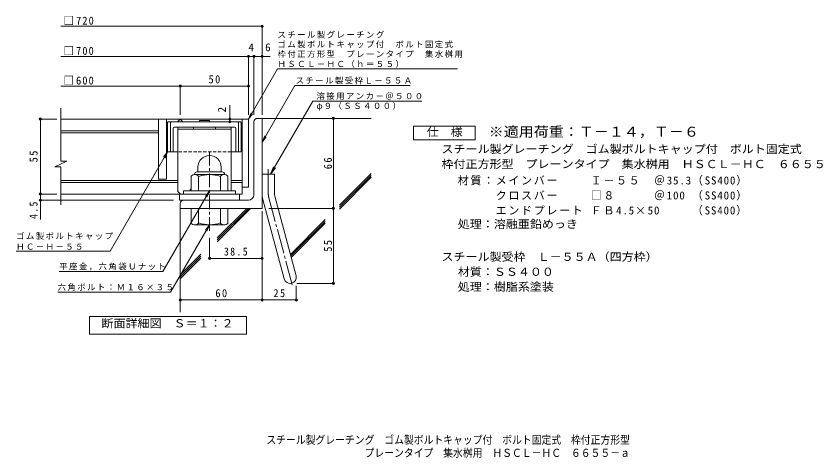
# Model space of a CAD drawing. Units: millimetres on the paper, enlarged 10 times, with parts at other scales. Extents: x -1538 to 1805, y -1939 to 1629.
# Drawn here: x -1151 to 1805, y -1939 to -320 of the extents above; entities that cross this region are included whole.
import ezdxf
from ezdxf.enums import TextEntityAlignment as Align

# ---------------------------------------------------------------- set-up
doc = ezdxf.new("R2010")
doc.units = ezdxf.units.MM
doc.header["$LTSCALE"] = 10
doc.header["$PDMODE"] = 32
doc.header["$PDSIZE"] = 8
for name, pattern in [('CHAIN1', [8, 5, -1, 1, -1]), ('CHAIN2', [12, 9, -1, 1, -1]), ('DASHED1', [1.8, 1.2, -0.6])]:
    doc.linetypes.add(name, pattern=pattern)
for name, color, linetype, lineweight in [('D-1', 2, 'Continuous', 9), ('D-2', 3, 'Continuous', 9), ('D-4', 7, 'Continuous', 9), ('D-5', 7, 'Continuous', 9), ('D-6', 6, 'Continuous', 9), ('D-7', 6, 'Continuous', 9), ('D-8', 4, 'Continuous', 9)]:
    doc.layers.add(name, color=color, linetype=linetype, lineweight=lineweight)
doc.layers.add('F-F_F-Fﾚｲﾔ', color=2, linetype='Continuous')
doc.styles.add('ＭＳ ゴシック', font='')
doc.styles.get('ＭＳ ゴシック').set_extended_font_data('MS Gothic')

msp = doc.modelspace()

# ---------------------------------------------------------------- linework, layer by layer
at = {"layer": 'D-1'}
for p, q in [((-279.55, -974.82), (-279.55, -707.32)), ((-267.05, -694.82), (-249.55, -694.82)), ((-249.55, -1024.82), (-249.55, -694.82)), ((-484.55, -873.32), (-484.55, -890.82)), ((-399.55, -873.27), (-399.55, -890.82)), ((-509.55, -960.82), (-509.55, -906.02)), ((-497.05, -899.82), (-497.05, -900.82)), ((-388.3, -900.82), (-495.8, -900.82)), ((-488.05, -890.82), (-396.05, -890.82)), ((-482.05, -960.82), (-482.05, -906.02)), ((-402.05, -960.82), (-402.05, -906.02)), ((-387.05, -899.82), (-387.05, -900.82)), ((-374.55, -960.82), (-374.55, -906.02)), ((-249.55, -899.82), (-204.55, -899.82)), ((-204.55, -968.9), (-204.55, -899.82)), ((-347.05, -960.82), (-537.05, -960.82)), ((-537.05, -972.32), (-537.05, -960.82)), ((-347.05, -972.32), (-347.05, -960.82)), ((-299.55, -994.82), (-537.05, -994.82)), ((-246.49, -992.19), (-168.53, -1283.15)), ((-203.02, -980.55), (-125.06, -1271.5)), ((-549.55, -1007.32), (-549.55, -1024.82)), ((-249.55, -1024.82), (-549.55, -1024.82)), ((-509.55, -1024.82), (-509.55, -1079.63)), ((-482.05, -1024.82), (-482.05, -1079.63)), ((-402.05, -1024.82), (-402.05, -1079.63)), ((-374.55, -1024.82), (-374.55, -1079.63)), ((-497.05, -1085.82), (-497.05, -1084.82)), ((-388.3, -1084.82), (-495.8, -1084.82)), ((-387.05, -1085.82), (-387.05, -1084.82))]:
    msp.add_line(p, q, dxfattribs=at)
at = {"layer": 'D-1', "linetype": 'CHAIN1'}
msp.add_line((-442.05, -1107.35), (-442.05, -814.32), dxfattribs=at)
at = {"layer": 'D-1', "linetype": 'CHAIN2'}
for p, q in [((-227.05, -968.9), (-227.05, -880.8)), ((-224.75, -986.37), (-137.45, -1312.2))]:
    msp.add_line(p, q, dxfattribs=at)
at = {"layer": 'D-1'}
for centre, radius, start, end in [((-267.05, -707.32), 12.5, 90, 180), ((-442.05, -873.32), 42.5, 90, 180), ((-442, -873.27), 42.45, 0, 90), ((-495.8, -921.62), 20.8, 48.6201, 131.38164), ((-488.05, -899.82), 9, 90, 180), ((-442.05, -1020.83), 120, 70.52881, 109.47119), ((-388.3, -921.62), 20.8, 48.61835, 131.37988), ((-396.05, -899.82), 9, 0, 90), ((-299.55, -974.82), 20, 270, 0), ((-159.55, -968.9), 90, 180, 195), ((-159.55, -968.9), 45, 180, 195.00002), ((-537.05, -1007.32), 12.5, 90, 180), ((-495.8, -1064.03), 20.8, 228.61835, 311.37988), ((-442.05, -964.82), 120, 250.52881, 289.47119), ((-388.3, -1064.03), 20.8, 228.6201, 311.38164), ((-146.79, -1277.32), 22.5, 195.00014, 14.99991)]:
    msp.add_arc(centre, radius, start, end, dxfattribs=at)
at = {"layer": 'D-1', "linetype": 'CHAIN2'}
msp.add_arc((-159.55, -968.9), 67.5, 180, 194.99995, dxfattribs=at)
at = {"layer": 'D-2'}
for p, q in [((-987.22, -851.17), (-987.22, -657.32)), ((-299.55, -697.32), (-987.95, -697.32)), ((-629.55, -697.32), (-629.55, -917.32)), ((-322.05, -697.32), (-322.05, -972.32)), ((-629.55, -739.82), (-987.22, -739.82)), ((-629.55, -747.32), (-987.22, -747.32)), ((-595.8, -739.82), (-599.55, -739.82)), ((-595.8, -747.32), (-599.55, -747.32)), ((-322.05, -739.82), (-325.8, -739.82)), ((-322.05, -747.32), (-325.8, -747.32)), ((-1009.34, -871.88), (-964.74, -851.17)), ((-964.74, -851.17), (-987.22, -851.17)), ((-1009.34, -871.88), (-987.22, -871.88)), ((-987.22, -1012.32), (-987.22, -871.88)), ((-558.3, -922.32), (-987.22, -922.32)), ((-558.3, -929.82), (-987.22, -929.82)), ((-322.05, -922.32), (-363.3, -922.32)), ((-322.05, -929.82), (-363.3, -929.82)), ((-322.05, -972.32), (-987.22, -972.32)), ((-552.05, -994.82), (-552.05, -972.32)), ((-332.05, -994.82), (-332.05, -972.32)), ((-552.05, -994.82), (-332.05, -994.82))]:
    msp.add_line(p, q, dxfattribs=at)
for points in [[(-599.55, -697.32), (-599.55, -917.32), (-629.55, -917.32)], [(-559.55, -707.32), (-549.55, -697.32), (-539.55, -707.32)], [(-299.55, -697.32), (-299.55, -947.32), (-322.05, -947.32)]]:
    msp.add_lwpolyline(points, dxfattribs=at)
at = {"layer": 'D-4'}
for p, q in [((-249.55, -681.87), (-249.55, -353.96)), ((-987.22, -356.96), (-249.55, -356.96)), ((-987.22, -467.65), (-220.19, -467.65)), ((-299.55, -681.87), (-299.55, -464.65)), ((-279.55, -681.87), (-279.55, -464.65)), ((-987.22, -576.4), (-299.55, -576.4)), ((-549.55, -681.87), (-549.55, -573.4)), ((-367.7, -697.32), (-367.7, -645.88)), ((-1001.94, -697.32), (-1064.94, -697.32)), ((-1061.94, -697.32), (-1061.94, -694.82)), ((-1061.94, -1065.1), (-1061.94, -697.32)), ((-367.7, -707.32), (-367.7, -697.32)), ((11.72, -1299.82), (11.72, -694.82)), ((-595.8, -817.32), (-805.9, -1181.22)), ((-595.8, -817.32), (-611.02, -837.16)), ((-595.8, -817.32), (-605.37, -840.42)), ((-1001.94, -972.32), (-1064.94, -972.32)), ((-574.55, -994.82), (-1064.94, -994.82)), ((-224.55, -1024.82), (14.72, -1024.82)), ((-249.55, -1035.26), (-249.55, -1363.58)), ((-442.05, -1132.35), (-442.05, -1211)), ((-1150.9, -1181.22), (-805.9, -1181.22)), ((-442.05, -1208), (-249.55, -1208)), ((-121.79, -1299.82), (14.72, -1299.82)), ((-124.29, -1309.1), (-124.29, -1363.58)), ((-549.55, -1360.58), (-124.29, -1360.58))]:
    msp.add_line(p, q, dxfattribs=at)
at = {"layer": 'D-4', "color": 2}
msp.add_lwpolyline([(-881.55, -1485.74), (-881.55, -1420.74), (-306.55, -1420.74), (-306.55, -1485.74)], close=True, dxfattribs=at)
at = {"layer": 'D-4'}
for p in [(-249.55, -356.96), (-299.55, -467.65), (-279.55, -467.65), (-249.55, -467.65), (-549.55, -576.4), (-299.55, -576.4), (-1061.94, -697.32), (-367.7, -697.32), (-367.7, -707.32), (11.72, -694.82), (-1061.94, -972.32), (-1061.94, -994.82), (11.72, -1024.82), (-442.05, -1208), (-249.55, -1208), (11.72, -1299.82), (-549.55, -1360.58), (-249.55, -1360.58), (-124.29, -1360.58)]:
    msp.add_point(p, dxfattribs=at)
at = {"layer": 'D-5'}
for p, q in [((-299.55, -697.32), (-193.13, -512.99)), ((-193.13, -512.99), (466.87, -512.99)), ((-249.55, -781.75), (-129.84, -574.39)), ((-129.84, -574.39), (292.98, -574.39)), ((-64.06, -631.48), (336.27, -631.48)), ((-299.55, -697.32), (-289.99, -674.23)), ((-299.55, -697.32), (-284.33, -677.49)), ((-249.55, -781.75), (-239.99, -758.65)), ((-249.55, -781.75), (-234.33, -761.91)), ((-218.99, -899.82), (-200.72, -876.02)), ((-442.05, -960.82), (-612.87, -1256.68)), ((-442.05, -960.82), (-457.27, -980.66)), ((-442.05, -960.82), (-451.62, -983.92)), ((-442.05, -1084.82), (-584.69, -1331.88)), ((-442.05, -1084.82), (-457.27, -1104.66)), ((-442.05, -1084.82), (-451.62, -1107.92)), ((-992.87, -1256.68), (-612.87, -1256.68)), ((-997.83, -1331.88), (-584.69, -1331.88))]:
    msp.add_line(p, q, dxfattribs=at)
msp.add_lwpolyline([(-64.06, -631.48), (-218.99, -899.82), (-207.51, -872.11)], dxfattribs=at)
at = {"layer": 'D-5', "color": 2}
msp.add_lwpolyline([(305.78, -773.02), (305.78, -723.02), (530.78, -723.02), (530.78, -773.02)], close=True, dxfattribs=at)
at = {"layer": 'D-6'}
for p, q in [((-249.55, -694.82), (150.45, -694.82)), ((34.25, -1012.91), (150.45, -896.71)), ((34.25, -1019.98), (150.45, -903.78)), ((34.25, -1027.05), (150.45, -910.85)), ((-549.55, -1024.82), (-549.55, -1405.15)), ((-414.15, -1133.09), (-305.76, -1024.7)), ((-414.15, -1140.16), (-298.81, -1024.82)), ((-414.15, -1147.23), (-291.74, -1024.82)), ((-146.04, -1193.2), (-18.16, -1065.32)), ((-144.55, -1198.77), (-18.16, -1072.38)), ((-143.05, -1204.35), (-18.16, -1079.46)), ((-549.55, -1268.5), (-473.57, -1192.51)), ((-549.55, -1275.57), (-473.57, -1199.58)), ((-549.55, -1282.64), (-473.57, -1206.65))]:
    msp.add_line(p, q, dxfattribs=at)
at = {"layer": 'D-7'}
for p, q in [((-595.8, -709.82), (-593.3, -707.32)), ((-328.3, -707.32), (-593.3, -707.32)), ((-585.8, -709.82), (-583.3, -707.32)), ((-479, -702.32), (-479, -707.32)), ((-442.61, -702.32), (-479, -702.32)), ((-442.61, -702.32), (-442.61, -707.32)), ((-335.8, -709.82), (-338.3, -707.32)), ((-325.8, -709.82), (-328.3, -707.32)), ((-595.8, -709.82), (-595.8, -817.32)), ((-585.8, -709.82), (-585.8, -817.32)), ((-575.8, -732.32), (-575.8, -817.32)), ((-350.8, -727.32), (-570.8, -727.32)), ((-345.8, -732.32), (-345.8, -817.32)), ((-335.8, -709.82), (-335.8, -817.32)), ((-325.8, -709.82), (-325.8, -817.32)), ((-558.3, -817.32), (-595.8, -817.32)), ((-325.8, -817.32), (-363.3, -817.32))]:
    msp.add_line(p, q, dxfattribs=at)
at = {"layer": 'D-7', "linetype": 'DASHED1'}
msp.add_line((-363.3, -817.32), (-558.3, -817.32), dxfattribs=at)
at = {"layer": 'D-7'}
for centre, start, end in [((-570.8, -732.32), 90, 180), ((-350.8, -732.32), 0, 90)]:
    msp.add_arc(centre, 5, start, end, dxfattribs=at)
at = {"layer": 'D-8'}
for p, q in [((-363.3, -727.32), (-558.3, -727.32)), ((-558.3, -962.32), (-558.3, -727.32)), ((-363.3, -734.82), (-558.3, -734.82)), ((-500.8, -727.32), (-500.8, -734.82)), ((-420.8, -727.32), (-420.8, -734.82)), ((-363.3, -960.82), (-363.3, -727.32)), ((-558.3, -962.32), (-548.3, -972.32))]:
    msp.add_line(p, q, dxfattribs=at)
msp.add_lwpolyline([(-513.3, -960.82), (-513.3, -957.32), (-509.55, -953.57)], dxfattribs=at)

# ---------------------------------------------------------------- texts
at = {"layer": 'D-4', "color": 2, "style": 'ＭＳ ゴシック'}
for s, p in [('4', (-299.55, -457.65)), ('6', (-238.31, -457.65))]:
    msp.add_text(s, height=29.33, dxfattribs=at).set_placement(p, align=Align.BOTTOM_LEFT)
msp.add_text('2', height=29.33, rotation=90, dxfattribs=at).set_placement((-373.59, -672.84), align=Align.BOTTOM_LEFT)
at = {"layer": 'D-4', "color": 2, "style": 'ＭＳ ゴシック', "width": 1.1}
msp.add_text('断面詳細図\u3000Ｓ＝１：２', height=29.33, dxfattribs=at).set_placement((-838.12, -1469.77), align=Align.BOTTOM_LEFT)
at = {"layer": 'D-4', "color": 2, "char_height": 29.33, "attachment_point": 7, "style": 'ＭＳ ゴシック'}
for s, insert in [('\\T1.21;\\W0.95;□720', (-977.22, -351.9)), ('\\T1.21;\\W0.95;□700', (-977.22, -462.6)), ('\\T1.21;\\W0.95;□600', (-977.22, -571.4)), ('\\T1.27;\\W0.95;50', (-445.8, -566.4)), ('\\T1.28;\\W0.9;38.5', (-389.55, -1198)), ('\\T1.27;\\W0.95;60', (-420.8, -1350.58)), ('\\T1.27;\\W0.95;25', (-208.17, -1350.58))]:
    msp.add_mtext(s, dxfattribs=dict(at, insert=insert))
at = {"layer": 'D-4', "color": 2, "char_height": 29.33, "attachment_point": 7, "rotation": 90, "style": 'ＭＳ ゴシック'}
for s, insert in [('\\T1.27;\\W0.95;55', (-1071.94, -856.07)), ('\\T1.27;\\W0.95;66', (6.72, -881.07)), ('\\T1.27;\\W0.9;4.5', (-1071.94, -1063.65)), ('\\T1.27;\\W0.95;55', (6.72, -1183.57))]:
    msp.add_mtext(s, dxfattribs=dict(at, insert=insert))
at = {"layer": 'D-4', "char_height": 21.99, "attachment_point": 7, "style": 'ＭＳ ゴシック'}
for s, insert in [('\\T1.17;ゴム製ボルトキャップ', (-1150.9, -1139.91)), ('\\T1.17;ＨＣ－Ｈ－５５', (-1150.9, -1176.56))]:
    msp.add_mtext(s, dxfattribs=dict(at, insert=insert))
at = {"layer": 'D-5', "color": 2, "style": 'ＭＳ ゴシック', "width": 1.1}
for s, p in [('仕\u3000様', (353.28, -768.02)), ('スチール製グレーチング\u3000ゴム製ボルトキャップ付\u3000ボルト固定式', (407.87, -830.94)), ('枠付正方形型\u3000プレーンタイプ\u3000集水桝用\u3000ＨＳＣＬ－ＨＣ\u3000６６５５', (407.87, -885.94)), ('処理：溶融亜鉛めっき', (467.59, -1105.94)), ('スチール製受枠\u3000Ｌ－５５Ａ（四方枠）', (407.87, -1225.94)), ('材質：ＳＳ４００', (467.59, -1280.94)), ('処理：樹脂系塗装', (467.59, -1335.94))]:
    msp.add_text(s, height=29.33, dxfattribs=at).set_placement(p, align=Align.BOTTOM_LEFT)
at = {"layer": 'D-5', "color": 3, "style": 'ＭＳ ゴシック', "width": 1.1}
msp.add_text('※適用荷重：Ｔ－１４，Ｔ－６', height=36.66, dxfattribs=at).set_placement((580.78, -773.02), align=Align.BOTTOM_LEFT)
at = {"layer": 'D-5', "char_height": 21.99, "attachment_point": 7, "style": 'ＭＳ ゴシック'}
for s, insert in [('\\T1.17;スチール製グレーチング', (-193.13, -401.67)), ('\\T1.17;ゴム製ボルトキャップ付\u3000ボルト固定式', (-193.13, -437.25)), ('\\T1.17;枠付正方形型\u3000プレーンタイプ\u3000集水桝用', (-193.13, -472.83)), ('\\T1.17;ＨＳＣＬ－ＨＣ（ｈ＝５５）', (-193.13, -509.47)), ('\\T1.17;スチール製受枠Ｌ－５５Ａ', (-126.72, -569.63)), ('\\T1.17;溶接用アンカ－＠５００', (-50.41, -626.82)), ('\\T1.17;φ９（ＳＳ４００）', (-50.41, -666.14)), ('\\T1.17;平座金，六角袋Ｕナット', (-992.87, -1252.02)), ('\\T1.17;六角ボルト：Ｍ１６×３５', (-998.76, -1327.22))]:
    msp.add_mtext(s, dxfattribs=dict(at, insert=insert))
at = {"layer": 'D-5', "color": 2, "char_height": 29.33, "attachment_point": 7, "style": 'ＭＳ ゴシック'}
for s, insert in [('\\T1.16;材質：メインバー\u3000\u3000\\~Ｉ－５５\u3000＠35.3（SS400）', (467.59, -940.94)), ('\\T1.16;\u3000\u3000\u3000クロスバー\u3000\u3000\\~□８\u3000\u3000\u3000＠100\\~（SS400）', (467.59, -995.94)), ('\\T1.16;\u3000\u3000\u3000エンドプレート\\~ＦＢ4.5×50\u3000\u3000\\~（SS400）', (467.59, -1050.94))]:
    msp.add_mtext(s, dxfattribs=dict(at, insert=insert))
at = {"layer": 'F-F_F-Fﾚｲﾔ', "style": 'ＭＳ ゴシック', "width": 0.9}
for s, p in [('スチール製グレーチング\u3000ゴム製ボルトキャップ付\u3000ボルト固定式\u3000枠付正方形型', (-234.02, -1896.89)), ('プレーンタイプ\u3000集水桝用\u3000ＨＳＣＬ－ＨＣ\u3000６６５５－ａ', (125.98, -1944.78))]:
    msp.add_text(s, height=29.33, dxfattribs=at).set_placement(p, align=Align.BOTTOM_LEFT)

doc.saveas('drawing.dxf')
